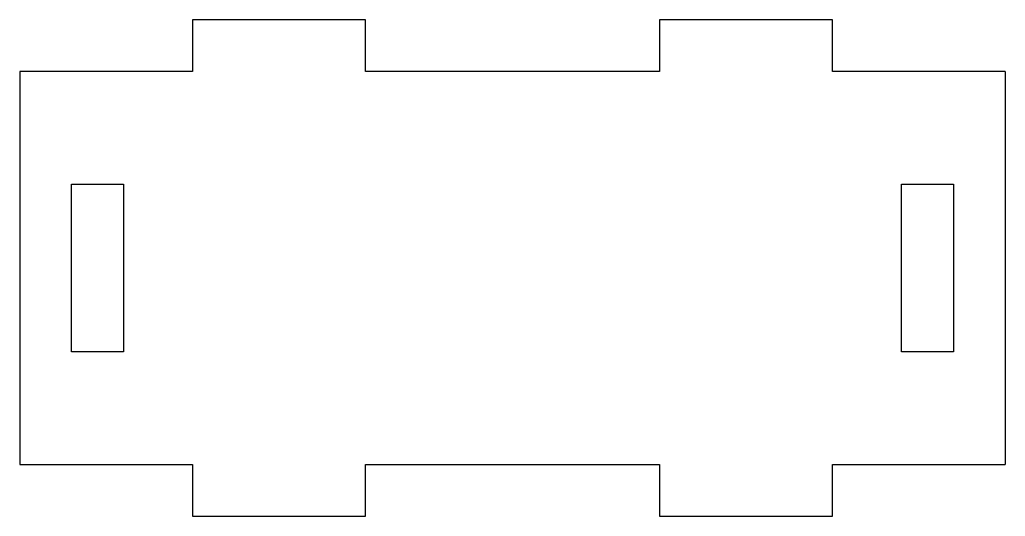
# Model space of a CAD drawing. Extents: x 0 to 57, y 28 to 56.8.
import ezdxf

# ---------------------------------------------------------------- set-up
doc = ezdxf.new("R2010")
doc.units = 0
doc.layers.get('0').update_dxf_attribs({"linetype": 'continuous'})

# ---------------------------------------------------------------- blocks, each defined once
blk = doc.blocks.new('PAD001')
at = {"color": 0}
for p, q in [((20, 56.75), (10, 56.75)), ((10, 56.75), (10, 53.75)), ((20, 53.75), (20, 56.75)), ((47, 56.75), (37, 56.75)), ((37, 56.75), (37, 53.75)), ((47, 53.75), (47, 56.75)), ((10, 53.75), (0, 53.75)), ((0, 53.75), (0, 31)), ((37, 53.75), (20, 53.75)), ((57, 53.75), (47, 53.75)), ((57, 53.75), (57, 31)), ((3, 47.225), (6, 47.225)), ((3, 37.525), (3, 47.225)), ((6, 47.225), (6, 37.525)), ((51, 47.225), (54, 47.225)), ((51, 37.525), (51, 47.225)), ((54, 47.225), (54, 37.525)), ((6, 37.525), (3, 37.525)), ((54, 37.525), (51, 37.525)), ((0, 31), (10, 31)), ((10, 31), (10, 28)), ((20, 28), (20, 31)), ((20, 31), (37, 31)), ((37, 31), (37, 28)), ((47, 28), (47, 31)), ((47, 31), (57, 31)), ((10, 28), (20, 28)), ((37, 28), (47, 28))]:
    blk.add_line(p, q, dxfattribs=at)

msp = doc.modelspace()

# ---------------------------------------------------------------- block references
at = {"color": 0}
msp.add_blockref('PAD001', (0, 0), dxfattribs=at)

doc.saveas('drawing.dxf')
